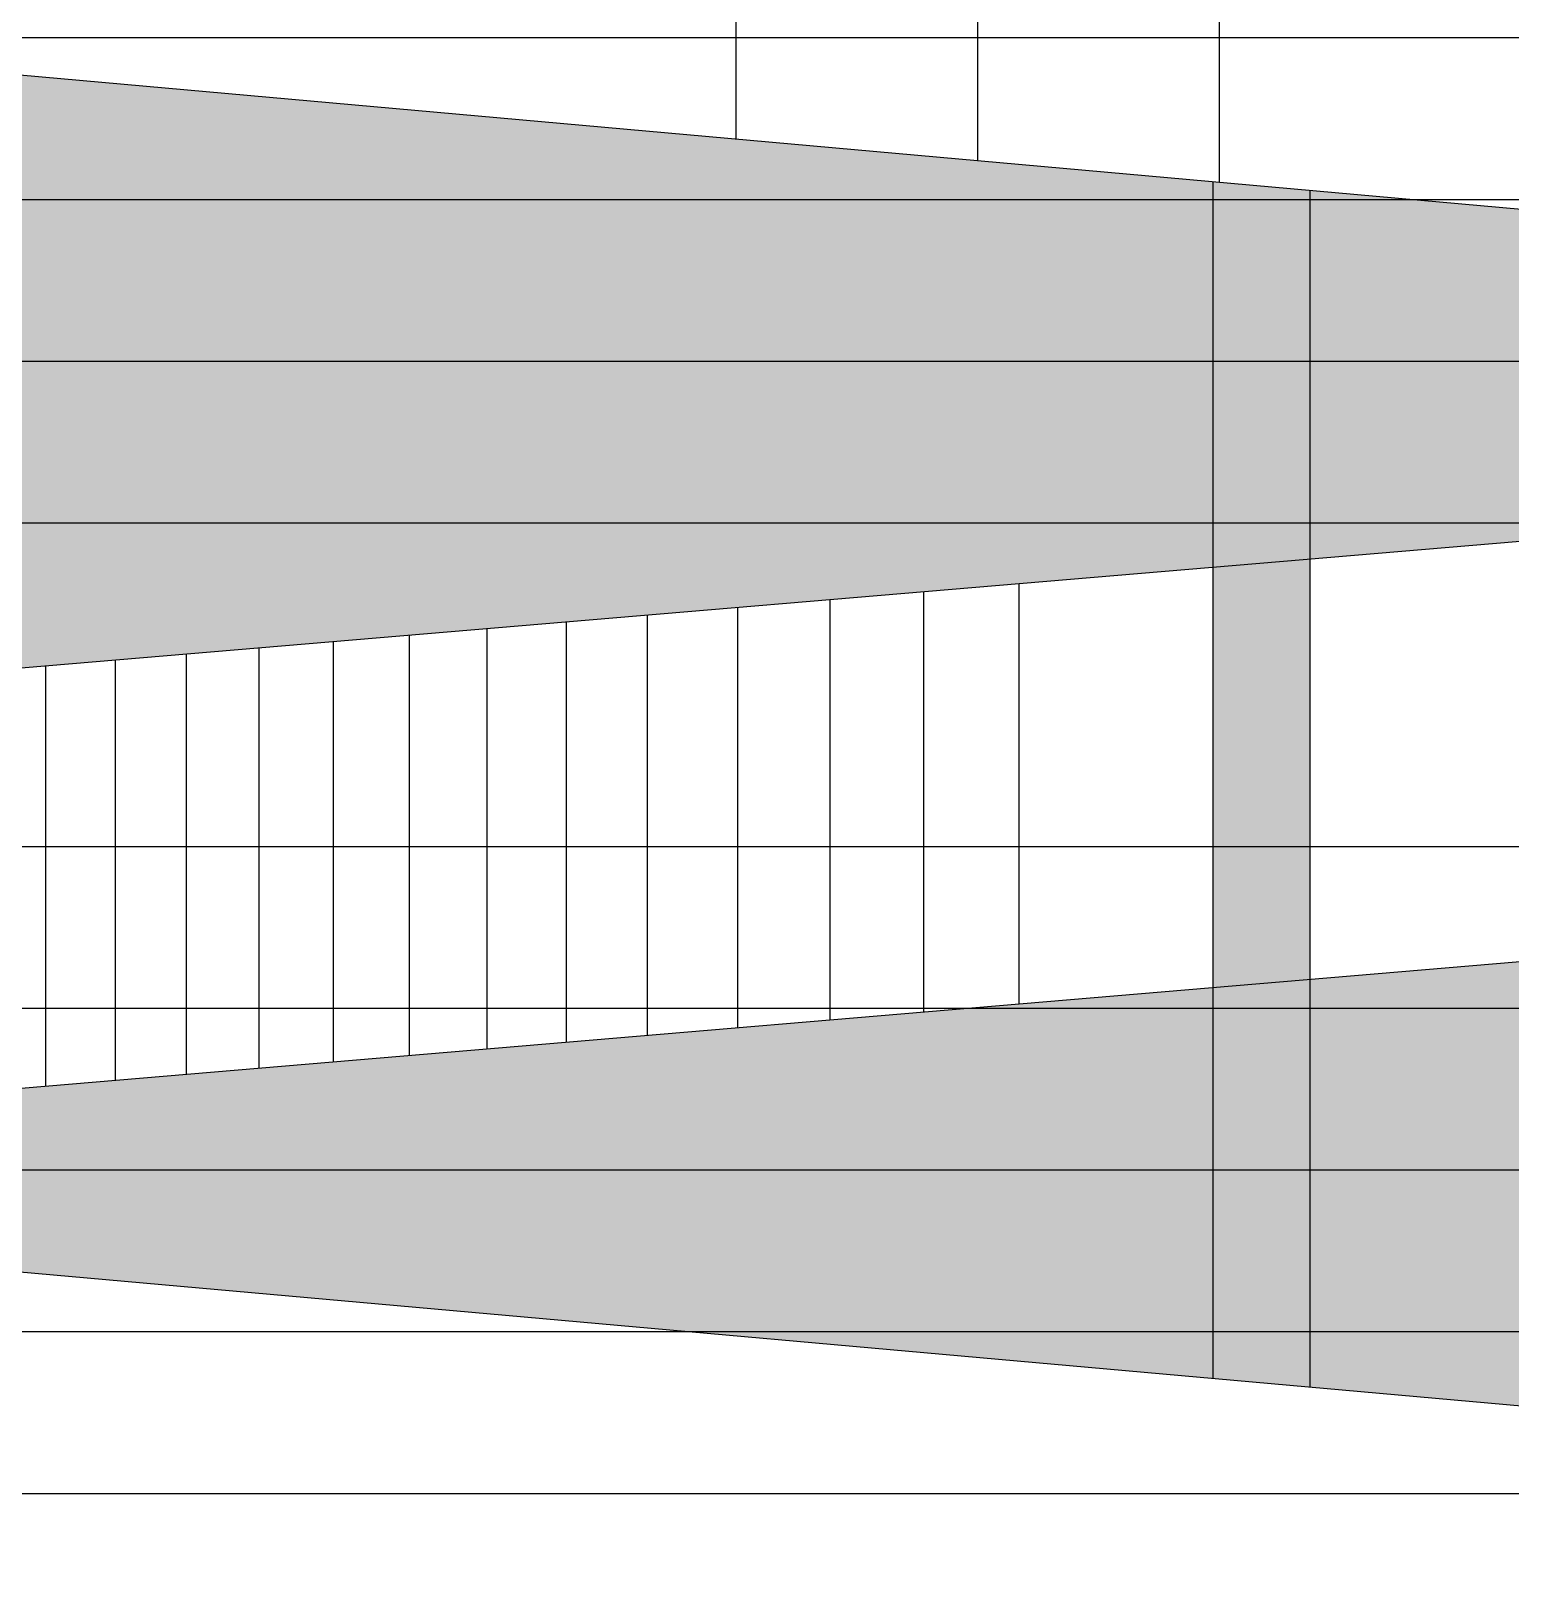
# Model space of a CAD drawing. Header units: millimetres. Extents: x 37653813 to 38677796, y 586285 to 874285.
# Drawn here: x 38253706 to 38262853, y 665817 to 675376 of the extents above; entities that cross this region are included whole.
import ezdxf

# ---------------------------------------------------------------- set-up
doc = ezdxf.new("R2010")
doc.units = ezdxf.units.MM
doc.header["$LTSCALE"] = 1000
doc.header["$MEASUREMENT"] = 0
doc.layers.get('0').update_dxf_attribs({"linetype": 'CONTINUOUS'})
for name, color, linetype in [('cen', 1, 'CONTINUOUS'), ('ELE-3', 7, 'CONTINUOUS'), ('ELE4', 4, 'CONTINUOUS'), ('HAT-251', 251, 'CONTINUOUS'), ('RAMP-ELE2', 4, 'CONTINUOUS'), ('램프좌측면', 7, 'CONTINUOUS'), ('먹-적색 14', 14, 'CONTINUOUS'), ('먹-적색(가로선) 26', 26, 'CONTINUOUS')]:
    doc.layers.add(name, color=color, linetype=linetype)

# ---------------------------------------------------------------- blocks, each defined once
blk = doc.blocks.new('sdmklfsdfsdf')
at = {"layer": 'cen', "ltscale": 5}
blk.add_line((38172115.7, 806642.5), (38329335, 806642.5), dxfattribs=at)
blk = doc.blocks.new('램프 서측입면')
at = {"layer": 'HAT-251', "ltscale": 0.1}
for p, q in [((38249.3, 29171.6), (38249.3, 26571.6)), ((38249.3, 29171.6), (38249.3, 26571.6)), ((39743.4, 29038.3), (39743.4, 26438.3)), ((41237.5, 28905), (41237.5, 26305))]:
    blk.add_line(p, q, dxfattribs=at)
blk.add_wipeout([(43500, 34121.7), (43500, 31521.7), (25500, 30000), (25500, 32600)]).dxf.layer = 'ELE4'
for p, q in [((39410, 33775.9), (39410, 31175.9)), ((40000, 33825.8), (40000, 31225.8)), ((38260, 33678.7), (38260, 31078.7)), ((38830, 33726.9), (38830, 31126.9)), ((37200, 33589.1), (37200, 30989.1)), ((37700, 33631.4), (37700, 31031.4)), ((35760, 33467.4), (35760, 30867.4)), ((36230, 33507.1), (36230, 30907.1)), ((36710, 33547.7), (36710, 30947.7)), ((34850, 33390.4), (34850, 30790.4)), ((35300, 33428.5), (35300, 30828.5)), ((33980, 33316.9), (33980, 30716.9)), ((34410, 33353.2), (34410, 30753.2))]:
    blk.add_line(p, q, dxfattribs=at)
at = {"layer": 'RAMP-ELE2', "ltscale": 0.1}
for p, q in [((25500, 32600), (43500, 34121.7)), ((25500, 30000), (43500, 31521.7))]:
    blk.add_line(p, q, dxfattribs=at)
blk.add_wipeout([(25500, 27709.3), (25500, 30309.3), (43500, 28703.1), (43500, 26103.1)]).dxf.layer = 'ELE4'
at = {"layer": 'HAT-251', "ltscale": 0.1}
h = blk.add_hatch(color=256, dxfattribs=at)
h.dxf.hatch_style = 1
h.paths.add_polyline_path([(41800, 28854.8), (41800, 36254.8), (41200, 36308.3), (41200, 28908.3)])
at = {"layer": 'ELE-3', "ltscale": 1000}
for points in [[(41200, 28908.3), (41200, 36308.3)], [(41800, 28854.8), (41800, 36254.8)]]:
    blk.add_lwpolyline(points, dxfattribs=at)
at = {"layer": 'RAMP-ELE2', "ltscale": 0.1}
blk.add_line((43500, 28703.1), (25500, 30309.3), dxfattribs=at)
blk.add_wipeout([(25500, 37709.3), (25500, 40309.3), (43500, 38703.1), (43500, 36103.1)]).dxf.layer = 'ELE4'
at = {"layer": 'HAT-251', "ltscale": 0.1}
for p, q in [((38249.3, 39171.6), (38249.3, 36571.6)), ((38249.3, 39171.6), (38249.3, 36571.6)), ((39743.4, 39038.3), (39743.4, 36438.3)), ((41237.5, 38905), (41237.5, 36305))]:
    blk.add_line(p, q, dxfattribs=at)
at = {"layer": 'RAMP-ELE2', "ltscale": 0.1}
blk.add_line((43500, 36103.1), (25500, 37709.3), dxfattribs=at)

msp = doc.modelspace()

# ---------------------------------------------------------------- hatches: boundary and pattern name
at = {"layer": '먹-적색 14', "ltscale": 0.1}
h = msp.add_hatch(dxfattribs=at)
h.set_pattern_fill('DOTS', color=256, scale=3000)
h.paths.add_polyline_path([(38263416.3, 691934.4), (38256416.3, 691934.4), (38256416.3, 691934.4), (38219816.3, 691934.4), (38219816.3, 639334.4), (38275566.3, 639334.4), (38275566.3, 691934.4)])

# ---------------------------------------------------------------- linework, layer by layer
at = {"layer": '먹-적색(가로선) 26', "ltscale": 0.1}
for points in [[(38220716.3, 673334.4), (38275566.3, 673334.4)], [(38220716.3, 672334.4), (38275566.3, 672334.4)], [(38220716.3, 671334.4), (38275566.3, 671334.4)]]:
    msp.add_lwpolyline(points, dxfattribs=at)

# ---------------------------------------------------------------- block references
at = {"xscale": -1}
msp.add_blockref('sdmklfsdfsdf', (76523541.7, -136208.1), dxfattribs=at)

# ---------------------------------------------------------------- next in the draw order: block references
at = {"layer": '램프좌측면'}
msp.add_blockref('램프 서측입면', (38219816.3, 638134.4), dxfattribs=at)

# ---------------------------------------------------------------- next in the draw order: linework, layer by layer
at = {"layer": '먹-적색(가로선) 26', "ltscale": 0.1}
for points in [[(38220716.3, 675334.4), (38275566.3, 675334.4)], [(38220716.3, 674334.4), (38275566.3, 674334.4)], [(38220716.3, 670334.4), (38275566.3, 670334.4)], [(38220716.3, 669334.4), (38275566.3, 669334.4)], [(38220716.3, 668334.4), (38275566.3, 668334.4)], [(38220716.3, 667334.4), (38275566.3, 667334.4)], [(38220716.3, 666334.4), (38275566.3, 666334.4)]]:
    msp.add_lwpolyline(points, dxfattribs=at)

doc.saveas('drawing.dxf')
